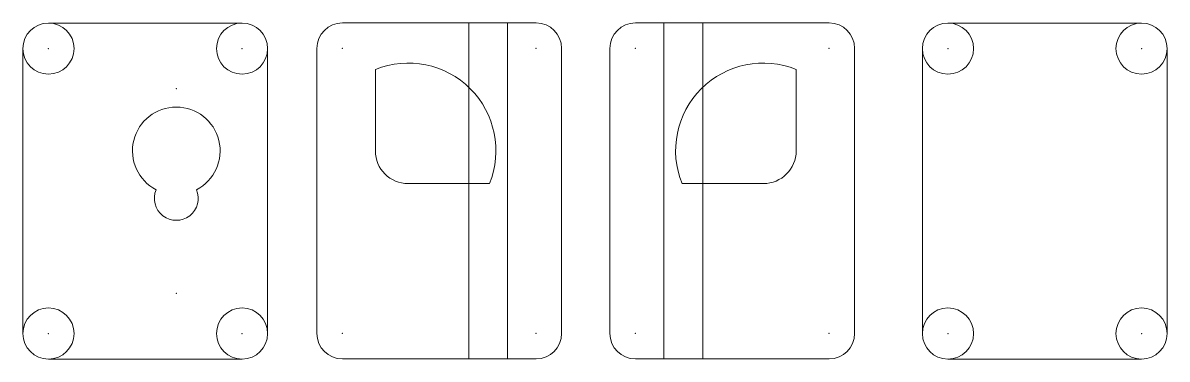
# Model space of a CAD drawing. Header units: millimetres. Extents: x 2 to 158, y 1 to 47.
import ezdxf

# ---------------------------------------------------------------- set-up
doc = ezdxf.new("R2010")
doc.units = ezdxf.units.MM
for name, color, linetype, lineweight, true_color in [('drills', 1, 'CONTINUOUS', 0, 0xff0000), ('insides', 2, 'CONTINUOUS', 0, 0xffff00), ('microPocket', 4, 'CONTINUOUS', 0, 0x00ffff), ('Pocket', 6, 'CONTINUOUS', 0, 0xff00ff), ('throughOUtside', 3, 'CONTINUOUS', 0, 0x00ff00)]:
    doc.layers.add(name, color=color, linetype=linetype, lineweight=lineweight, true_color=true_color)

msp = doc.modelspace()

# ---------------------------------------------------------------- linework, layer by layer
at = {"layer": 'drills'}
for p in [(5.26, 43.98), (31.76, 43.98), (45.5, 44), (72, 44), (85.6, 44), (112.1, 44), (128.37, 43.98), (154.87, 43.98), (5.26, 4.98), (31.76, 4.98), (45.5, 5), (72, 5), (85.6, 5), (112.1, 5), (128.37, 4.98), (154.87, 4.98)]:
    msp.add_point(p, dxfattribs=at)
at = {"layer": 'insides'}
for p, q in [((50, 30), (50, 41.12)), ((107.6, 30), (107.6, 41.12)), ((54.5, 25.5), (65.62, 25.5)), ((103.1, 25.5), (91.97, 25.5))]:
    msp.add_line(p, q, dxfattribs=at)
for centre, radius, start, end in [((54.5, 30), 12, 337.9757, 112.0243), ((103.1, 30), 12, 67.9757, 202.0243), ((22.76, 29.98), 6, 297.3994, 242.6006), ((54.5, 30), 4.5, 180, 270), ((103.1, 30), 4.5, 270, 360), ((22.76, 23.48), 3, 156.9817, 23.0183)]:
    msp.add_arc(centre, radius, start, end, dxfattribs=at)
at = {"layer": 'microPocket'}
for p in [(22.76, 38.48), (22.76, 10.48)]:
    msp.add_point(p, dxfattribs=at)
at = {"layer": 'Pocket'}
for p, q in [((62.79, 47.49), (68.1, 47.49)), ((62.79, 1.51), (62.79, 47.49)), ((68.1, 47.49), (68.1, 1.51)), ((94.8, 47.49), (89.5, 47.49)), ((89.5, 47.49), (89.5, 1.51)), ((94.8, 1.51), (94.8, 47.49)), ((68.1, 1.51), (62.79, 1.51)), ((89.5, 1.51), (94.8, 1.51))]:
    msp.add_line(p, q, dxfattribs=at)
for centre in [(5.26, 43.98), (31.76, 43.98), (128.37, 43.98), (154.87, 43.98), (5.26, 4.98), (31.76, 4.98), (128.37, 4.98), (154.87, 4.98)]:
    msp.add_circle(centre, 3.5, dxfattribs=at)
at = {"layer": 'throughOUtside', "color": 3, "true_color": 0x00ff00}
for p, q in [((31.76, 47.48), (5.26, 47.48)), ((45.5, 47.5), (72, 47.5)), ((112.1, 47.5), (85.6, 47.5)), ((128.37, 47.48), (154.87, 47.48)), ((1.76, 43.98), (1.76, 4.98)), ((35.26, 4.98), (35.26, 43.98)), ((42, 5), (42, 44)), ((75.5, 44), (75.5, 5)), ((82.1, 44), (82.1, 5)), ((115.6, 5), (115.6, 44)), ((124.87, 4.98), (124.87, 43.98)), ((158.37, 43.98), (158.37, 4.98)), ((5.26, 1.48), (31.76, 1.48)), ((72, 1.5), (45.5, 1.5)), ((85.6, 1.5), (112.1, 1.5)), ((154.87, 1.48), (128.37, 1.48))]:
    msp.add_line(p, q, dxfattribs=at)
for centre, start, end in [((5.26, 43.98), 90, 180), ((31.76, 43.98), 360, 90), ((45.5, 44), 90, 180), ((72, 44), 0, 90), ((85.6, 44), 90, 180), ((112.1, 44), 360, 90), ((128.37, 43.98), 90, 180), ((154.87, 43.98), 0, 90), ((5.26, 4.98), 180, 270), ((31.76, 4.98), 270, 360), ((45.5, 5), 180, 270), ((72, 5), 270, 0), ((85.6, 5), 180, 270), ((112.1, 5), 270, 360), ((128.37, 4.98), 180, 270), ((154.87, 4.98), 270, 0)]:
    msp.add_arc(centre, 3.5, start, end, dxfattribs=at)

doc.saveas('drawing.dxf')
